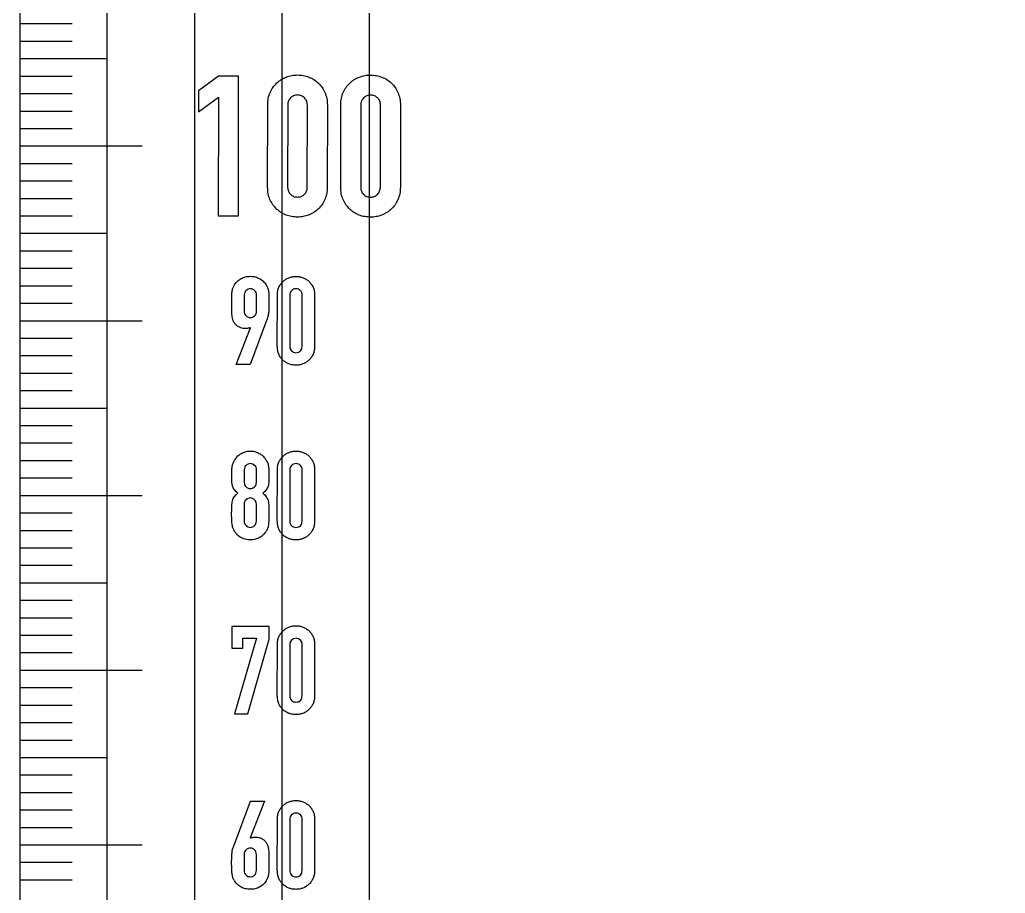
# Model space of a CAD drawing. Header units: millimetres. Extents: x 0 to 736, y 0 to 580.
# Drawn here: x 0 to 56.4, y 57.2 to 107.2 of the extents above; entities that cross this region are included whole.
import ezdxf

# ---------------------------------------------------------------- set-up
doc = ezdxf.new("R2010")
doc.units = ezdxf.units.MM
doc.layers.get('0').update_dxf_attribs({"linetype": 'CONTINUOUS'})

msp = doc.modelspace()

# ---------------------------------------------------------------- linework, layer by layer
for p, q in [((0, 107), (3, 107)), ((0, 106), (3, 106)), ((0, 105), (5, 105)), ((0, 104), (3, 104)), ((0, 103), (3, 103)), ((14.184, 97.649), (14.187, 102.346)), ((15.333, 102.345), (15.33, 97.648)), ((16.453, 97.647), (16.457, 102.344)), ((17.603, 102.343), (17.599, 97.646)), ((18.363, 97.646), (18.367, 102.342)), ((19.513, 102.342), (19.509, 97.645)), ((20.633, 97.644), (20.637, 102.341)), ((21.783, 102.34), (21.779, 97.643)), ((0, 102), (3, 102)), ((0, 101), (3, 101)), ((0, 100), (7, 100)), ((0, 99), (3, 99)), ((0, 98), (3, 98)), ((0, 97), (3, 97)), ((0, 96), (3, 96)), ((0, 95), (5, 95)), ((0, 94), (3, 94)), ((0, 93), (3, 93)), ((0, 92), (3, 92)), ((12.844, 91.465), (12.843, 90.538)), ((13.545, 90.538), (13.546, 91.464)), ((14.738, 88.528), (14.74, 91.464)), ((15.456, 91.463), (15.454, 88.528)), ((16.156, 88.527), (16.158, 91.462)), ((16.875, 91.462), (16.872, 88.526)), ((0, 91), (3, 91)), ((0, 90), (7, 90)), ((14.128, 90.01), (13.185, 87.497)), ((12.384, 87.498), (13.201, 89.597)), ((13.201, 89.597), (13.186, 89.611)), ((0, 89), (3, 89)), ((0, 88), (3, 88)), ((13.185, 87.497), (12.384, 87.498)), ((0, 87), (3, 87)), ((0, 86), (3, 86)), ((0, 85), (5, 85)), ((0, 84), (3, 84)), ((0, 83), (3, 83)), ((0, 82), (3, 82)), ((12.844, 81.472), (12.843, 80.742)), ((13.546, 80.741), (13.546, 81.471)), ((14.738, 78.528), (14.74, 81.464)), ((15.456, 81.463), (15.454, 78.528)), ((16.156, 78.527), (16.158, 81.462)), ((16.875, 81.462), (16.872, 78.526)), ((0, 81), (3, 81)), ((0, 80), (7, 80)), ((12.842, 79.506), (12.842, 78.523)), ((0, 79), (3, 79)), ((13.544, 78.522), (13.545, 79.505)), ((0, 78), (3, 78)), ((0, 77), (3, 77)), ((0, 76), (3, 76)), ((0, 75), (5, 75)), ((0, 74), (3, 74)), ((0, 73), (3, 73)), ((0, 72), (3, 72)), ((14.738, 68.528), (14.74, 71.464)), ((15.456, 71.463), (15.454, 68.528)), ((16.156, 68.527), (16.158, 71.462)), ((16.875, 71.462), (16.872, 68.526)), ((0, 71), (3, 71)), ((0, 70), (7, 70)), ((0, 69), (3, 69)), ((0, 68), (3, 68)), ((0, 67), (3, 67)), ((0, 66), (3, 66)), ((0, 65), (5, 65)), ((0, 64), (3, 64)), ((0, 63), (3, 63)), ((12.26, 59.984), (13.203, 62.497)), ((14.003, 62.496), (13.187, 60.397)), ((13.203, 62.497), (14.003, 62.496)), ((0, 62), (3, 62)), ((14.738, 58.528), (14.74, 61.464)), ((15.456, 61.463), (15.454, 58.528)), ((16.156, 58.527), (16.158, 61.462)), ((0, 61), (3, 61)), ((16.875, 61.462), (16.872, 58.526)), ((13.187, 60.397), (13.201, 60.383)), ((0, 60), (7, 60)), ((12.842, 59.457), (12.842, 58.53)), ((13.544, 58.529), (13.545, 59.456)), ((0, 59), (3, 59)), ((0, 58), (3, 58))]:
    msp.add_line(p, q)
for points in [[(334.863, 0), (0, 580), (0, 0)], [(326.203, 5), (5, 5), (5, 561.34)], [(317.543, 10), (10, 542.679), (10, 10)], [(308.882, 15), (15, 524.019), (15, 15)], [(300.222, 20), (20, 505.359), (20, 20)], [(11.367, 102.786), (11.362, 96), (12.508, 95.999), (12.514, 103.999), (11.368, 104), (10.222, 103.158), (10.221, 101.944)], [(13.546, 71.823), (12.286, 67.498), (13.044, 67.497), (14.263, 71.78), (14.263, 72.496), (12.128, 72.498), (12.127, 71.248), (12.759, 71.247), (12.76, 71.823)]]:
    msp.add_lwpolyline(points, close=True)
for points, knots in [([(14.705, 103.604), (14.787, 103.674), (14.949, 103.814), (15.146, 103.898), (15.245, 103.94)], [0, 0, 0, 0, 0.03202745, 0.06393636, 0.06393636, 0.06393636, 0.06393636]), ([(15.245, 103.94), (15.351, 103.976), (15.562, 104.048), (15.785, 104.058), (15.896, 104.064)], [0, 0, 0, 0, 0.0333372, 0.06662693, 0.06662693, 0.06662693, 0.06662693]), ([(15.896, 104.064), (16.007, 104.058), (16.227, 104.048), (16.434, 103.976), (16.537, 103.939)], [0, 0, 0, 0, 0.0330101, 0.06553862, 0.06553862, 0.06553862, 0.06553862]), ([(16.537, 103.939), (16.638, 103.897), (16.839, 103.814), (17.005, 103.672), (17.087, 103.602)], [0, 0, 0, 0, 0.03266774, 0.06491735, 0.06491735, 0.06491735, 0.06491735]), ([(18.885, 103.6), (18.966, 103.671), (19.129, 103.811), (19.326, 103.895), (19.424, 103.937)], [0, 0, 0, 0, 0.0320274, 0.06393637, 0.06393637, 0.06393637, 0.06393637]), ([(19.424, 103.937), (19.53, 103.973), (19.742, 104.045), (19.965, 104.055), (20.076, 104.06)], [0, 0, 0, 0, 0.0333372, 0.06662693, 0.06662693, 0.06662693, 0.06662693]), ([(20.076, 104.06), (20.187, 104.055), (20.406, 104.045), (20.614, 103.972), (20.717, 103.936)], [0, 0, 0, 0, 0.0330101, 0.06553862, 0.06553862, 0.06553862, 0.06553862]), ([(20.717, 103.936), (20.818, 103.894), (21.019, 103.811), (21.185, 103.669), (21.267, 103.599)], [0, 0, 0, 0, 0.03266774, 0.06491735, 0.06491735, 0.06491735, 0.06491735]), ([(14.323, 103.065), (14.375, 103.165), (14.477, 103.363), (14.63, 103.524), (14.705, 103.604)], [0, 0, 0, 0, 0.03372656, 0.06638821, 0.06638821, 0.06638821, 0.06638821]), ([(17.087, 103.602), (17.162, 103.523), (17.313, 103.362), (17.409, 103.163), (17.457, 103.062)], [0, 0, 0, 0, 0.03247873, 0.06579218, 0.06579218, 0.06579218, 0.06579218]), ([(18.502, 103.061), (18.554, 103.162), (18.656, 103.36), (18.81, 103.521), (18.885, 103.6)], [0, 0, 0, 0, 0.03372656, 0.06638821, 0.06638821, 0.06638821, 0.06638821]), ([(21.267, 103.599), (21.342, 103.519), (21.493, 103.358), (21.589, 103.16), (21.637, 103.059)], [0, 0, 0, 0, 0.03247873, 0.06579218, 0.06579218, 0.06579218, 0.06579218]), ([(14.187, 102.346), (14.192, 102.474), (14.201, 102.721), (14.283, 102.954), (14.323, 103.065)], [0, 0, 0, 0, 0.03835068, 0.07354274, 0.07354274, 0.07354274, 0.07354274]), ([(15.491, 102.749), (15.445, 102.692), (15.35, 102.574), (15.339, 102.423), (15.333, 102.345)], [0, 0, 0, 0, 0.02150298, 0.04431641, 0.04431641, 0.04431641, 0.04431641]), ([(15.896, 102.917), (15.817, 102.911), (15.664, 102.899), (15.548, 102.798), (15.491, 102.749)], [0, 0, 0, 0, 0.02286351, 0.04484015, 0.04484015, 0.04484015, 0.04484015]), ([(16.3, 102.749), (16.243, 102.798), (16.127, 102.898), (15.974, 102.911), (15.896, 102.917)], [0, 0, 0, 0, 0.02197664, 0.04484015, 0.04484015, 0.04484015, 0.04484015]), ([(16.457, 102.344), (16.451, 102.422), (16.44, 102.573), (16.346, 102.691), (16.3, 102.749)], [0, 0, 0, 0, 0.02281343, 0.04431639, 0.04431639, 0.04431639, 0.04431639]), ([(17.457, 103.062), (17.5, 102.951), (17.589, 102.72), (17.598, 102.472), (17.603, 102.343)], [0, 0, 0, 0, 0.0354434, 0.07381979, 0.07381979, 0.07381979, 0.07381979]), ([(18.367, 102.342), (18.372, 102.471), (18.381, 102.718), (18.463, 102.95), (18.502, 103.061)], [0, 0, 0, 0, 0.03835068, 0.07354275, 0.07354275, 0.07354275, 0.07354275]), ([(19.671, 102.746), (19.625, 102.689), (19.53, 102.571), (19.519, 102.419), (19.513, 102.342)], [0, 0, 0, 0, 0.021503, 0.04431642, 0.04431642, 0.04431642, 0.04431642]), ([(20.075, 102.914), (19.997, 102.908), (19.844, 102.895), (19.728, 102.795), (19.671, 102.746)], [0, 0, 0, 0, 0.02286351, 0.04484019, 0.04484019, 0.04484019, 0.04484019]), ([(20.48, 102.745), (20.423, 102.794), (20.307, 102.895), (20.153, 102.908), (20.075, 102.914)], [0, 0, 0, 0, 0.02197659, 0.0448401, 0.0448401, 0.0448401, 0.0448401]), ([(20.637, 102.341), (20.631, 102.418), (20.62, 102.57), (20.526, 102.688), (20.48, 102.745)], [0, 0, 0, 0, 0.02281343, 0.04431643, 0.04431643, 0.04431643, 0.04431643]), ([(21.637, 103.059), (21.68, 102.948), (21.768, 102.716), (21.778, 102.469), (21.783, 102.34)], [0, 0, 0, 0, 0.03544342, 0.0738198, 0.0738198, 0.0738198, 0.0738198]), ([(14.318, 96.93), (14.279, 97.041), (14.197, 97.274), (14.188, 97.521), (14.184, 97.649)], [0, 0, 0, 0, 0.03519209, 0.07354268, 0.07354268, 0.07354268, 0.07354268]), ([(15.33, 97.648), (15.336, 97.57), (15.347, 97.416), (15.441, 97.293), (15.487, 97.232)], [0, 0, 0, 0, 0.02309012, 0.04530244, 0.04530244, 0.04530244, 0.04530244]), ([(16.296, 97.232), (16.341, 97.292), (16.435, 97.415), (16.447, 97.569), (16.453, 97.647)], [0, 0, 0, 0, 0.02221232, 0.04530244, 0.04530244, 0.04530244, 0.04530244]), ([(17.599, 97.646), (17.594, 97.518), (17.584, 97.27), (17.495, 97.039), (17.453, 96.927)], [0, 0, 0, 0, 0.03837636, 0.07381973, 0.07381973, 0.07381973, 0.07381973]), ([(18.498, 96.927), (18.458, 97.038), (18.376, 97.271), (18.368, 97.517), (18.363, 97.646)], [0, 0, 0, 0, 0.03519209, 0.07354268, 0.07354268, 0.07354268, 0.07354268]), ([(19.509, 97.645), (19.515, 97.566), (19.527, 97.412), (19.621, 97.289), (19.666, 97.229)], [0, 0, 0, 0, 0.02309012, 0.04530244, 0.04530244, 0.04530244, 0.04530244]), ([(20.475, 97.228), (20.521, 97.289), (20.615, 97.411), (20.627, 97.565), (20.633, 97.644)], [0, 0, 0, 0, 0.02221235, 0.04530247, 0.04530247, 0.04530247, 0.04530247]), ([(21.779, 97.643), (21.774, 97.514), (21.764, 97.267), (21.675, 97.035), (21.632, 96.924)], [0, 0, 0, 0, 0.03837635, 0.07381974, 0.07381974, 0.07381974, 0.07381974]), ([(15.487, 97.232), (15.544, 97.186), (15.662, 97.092), (15.813, 97.081), (15.891, 97.075)], [0, 0, 0, 0, 0.02150298, 0.04431639, 0.04431639, 0.04431639, 0.04431639]), ([(15.891, 97.075), (15.969, 97.08), (16.12, 97.091), (16.238, 97.186), (16.296, 97.232)], [0, 0, 0, 0, 0.02281341, 0.04431639, 0.04431639, 0.04431639, 0.04431639]), ([(19.666, 97.229), (19.724, 97.183), (19.842, 97.089), (19.993, 97.077), (20.071, 97.071)], [0, 0, 0, 0, 0.02150303, 0.04431644, 0.04431644, 0.04431644, 0.04431644]), ([(20.071, 97.071), (20.149, 97.077), (20.3, 97.088), (20.418, 97.183), (20.475, 97.228)], [0, 0, 0, 0, 0.02281341, 0.04431634, 0.04431634, 0.04431634, 0.04431634]), ([(14.699, 96.39), (14.624, 96.47), (14.471, 96.631), (14.369, 96.829), (14.318, 96.93)], [0, 0, 0, 0, 0.03266167, 0.06638826, 0.06638826, 0.06638826, 0.06638826]), ([(17.453, 96.927), (17.404, 96.827), (17.308, 96.628), (17.156, 96.468), (17.081, 96.388)], [0, 0, 0, 0, 0.03331348, 0.06579223, 0.06579223, 0.06579223, 0.06579223]), ([(18.879, 96.387), (18.804, 96.467), (18.651, 96.628), (18.549, 96.826), (18.498, 96.927)], [0, 0, 0, 0, 0.03266167, 0.06638826, 0.06638826, 0.06638826, 0.06638826]), ([(21.632, 96.924), (21.584, 96.824), (21.487, 96.625), (21.336, 96.464), (21.261, 96.385)], [0, 0, 0, 0, 0.03331348, 0.06579223, 0.06579223, 0.06579223, 0.06579223]), ([(15.238, 96.042), (15.14, 96.087), (14.944, 96.178), (14.781, 96.32), (14.699, 96.39)], [0, 0, 0, 0, 0.03228868, 0.06448935, 0.06448935, 0.06448935, 0.06448935]), ([(15.89, 95.929), (15.779, 95.933), (15.557, 95.943), (15.344, 96.009), (15.238, 96.042)], [0, 0, 0, 0, 0.0332649, 0.06637762, 0.06637762, 0.06637762, 0.06637762]), ([(16.531, 96.041), (16.427, 96.008), (16.219, 95.942), (16, 95.933), (15.89, 95.929)], [0, 0, 0, 0, 0.03229849, 0.06528349, 0.06528349, 0.06528349, 0.06528349]), ([(17.081, 96.388), (16.999, 96.318), (16.832, 96.175), (16.632, 96.086), (16.531, 96.041)], [0, 0, 0, 0, 0.03242164, 0.06546043, 0.06546043, 0.06546043, 0.06546043]), ([(19.418, 96.038), (19.32, 96.084), (19.124, 96.174), (18.961, 96.316), (18.879, 96.387)], [0, 0, 0, 0, 0.03228873, 0.06448935, 0.06448935, 0.06448935, 0.06448935]), ([(20.07, 95.925), (19.958, 95.93), (19.736, 95.94), (19.524, 96.005), (19.418, 96.038)], [0, 0, 0, 0, 0.0332649, 0.06637762, 0.06637762, 0.06637762, 0.06637762]), ([(20.71, 96.037), (20.607, 96.005), (20.399, 95.938), (20.18, 95.93), (20.07, 95.925)], [0, 0, 0, 0, 0.03229849, 0.06528349, 0.06528349, 0.06528349, 0.06528349]), ([(21.261, 96.385), (21.179, 96.314), (21.012, 96.171), (20.812, 96.082), (20.71, 96.037)], [0, 0, 0, 0, 0.03242164, 0.06546043, 0.06546043, 0.06546043, 0.06546043]), ([(12.662, 92.413), (12.745, 92.45), (12.915, 92.525), (13.101, 92.535), (13.196, 92.539)], [0, 0, 0, 0, 0.02700001, 0.05526708, 0.05526708, 0.05526708, 0.05526708]), ([(13.196, 92.539), (13.29, 92.534), (13.475, 92.524), (13.641, 92.444), (13.722, 92.405)], [0, 0, 0, 0, 0.02811291, 0.05481332, 0.05481332, 0.05481332, 0.05481332]), ([(15.401, 92.46), (15.467, 92.483), (15.599, 92.528), (15.739, 92.534), (15.808, 92.537)], [0, 0, 0, 0, 0.02083571, 0.04164184, 0.04164184, 0.04164184, 0.04164184]), ([(15.808, 92.537), (15.877, 92.534), (16.015, 92.528), (16.144, 92.482), (16.208, 92.46)], [0, 0, 0, 0, 0.0206313, 0.04096164, 0.04096164, 0.04096164, 0.04096164]), ([(12.205, 91.894), (12.218, 91.92), (12.244, 91.975), (12.274, 92.028), (12.29, 92.055)], [0, 0, 0, 0, 0.00879387, 0.01822369, 0.01822369, 0.01822369, 0.01822369]), ([(12.29, 92.055), (12.34, 92.128), (12.44, 92.272), (12.588, 92.366), (12.662, 92.413)], [0, 0, 0, 0, 0.02623929, 0.05211902, 0.05211902, 0.05211902, 0.05211902]), ([(13.722, 92.405), (13.796, 92.359), (13.943, 92.266), (14.044, 92.125), (14.094, 92.054)], [0, 0, 0, 0, 0.0257765, 0.05160556, 0.05160556, 0.05160556, 0.05160556]), ([(14.094, 92.054), (14.11, 92.027), (14.14, 91.974), (14.166, 91.919), (14.178, 91.892)], [0, 0, 0, 0, 0.00942984, 0.01822371, 0.01822371, 0.01822371, 0.01822371]), ([(14.74, 91.464), (14.743, 91.544), (14.748, 91.698), (14.8, 91.843), (14.825, 91.913)], [0, 0, 0, 0, 0.02396916, 0.04596417, 0.04596417, 0.04596417, 0.04596417]), ([(14.825, 91.913), (14.857, 91.976), (14.921, 92.099), (15.017, 92.2), (15.064, 92.25)], [0, 0, 0, 0, 0.02107914, 0.04149268, 0.04149268, 0.04149268, 0.04149268]), ([(15.064, 92.25), (15.114, 92.294), (15.216, 92.381), (15.339, 92.434), (15.401, 92.46)], [0, 0, 0, 0, 0.02001715, 0.03996019, 0.03996019, 0.03996019, 0.03996019]), ([(16.208, 92.46), (16.272, 92.433), (16.398, 92.381), (16.501, 92.293), (16.552, 92.249)], [0, 0, 0, 0, 0.02041731, 0.04057331, 0.04057331, 0.04057331, 0.04057331]), ([(16.552, 92.249), (16.599, 92.199), (16.694, 92.099), (16.753, 91.974), (16.784, 91.911)], [0, 0, 0, 0, 0.02029925, 0.04112017, 0.04112017, 0.04112017, 0.04112017]), ([(16.784, 91.911), (16.81, 91.842), (16.866, 91.697), (16.872, 91.542), (16.875, 91.462)], [0, 0, 0, 0, 0.02215209, 0.04613732, 0.04613732, 0.04613732, 0.04613732]), ([(12.127, 91.037), (12.127, 91.112), (12.128, 91.245), (12.132, 91.378), (12.135, 91.438)], [0, 0, 0, 0, 0.02229705, 0.04003661, 0.04003661, 0.04003661, 0.04003661]), ([(12.135, 91.438), (12.137, 91.487), (12.142, 91.579), (12.156, 91.67), (12.163, 91.711)], [0, 0, 0, 0, 0.01495989, 0.02754781, 0.02754781, 0.02754781, 0.02754781]), ([(12.163, 91.711), (12.168, 91.744), (12.177, 91.806), (12.196, 91.866), (12.205, 91.894)], [0, 0, 0, 0, 0.00998697, 0.01876507, 0.01876507, 0.01876507, 0.01876507]), ([(12.949, 91.725), (12.919, 91.689), (12.855, 91.614), (12.848, 91.516), (12.844, 91.465)], [0, 0, 0, 0, 0.01387937, 0.02868706, 0.02868706, 0.02868706, 0.02868706]), ([(13.195, 91.823), (13.15, 91.819), (13.058, 91.81), (12.986, 91.753), (12.949, 91.725)], [0, 0, 0, 0, 0.01339458, 0.02698107, 0.02698107, 0.02698107, 0.02698107]), ([(13.441, 91.724), (13.405, 91.753), (13.332, 91.81), (13.241, 91.819), (13.195, 91.823)], [0, 0, 0, 0, 0.01358649, 0.02698104, 0.02698104, 0.02698104, 0.02698104]), ([(13.546, 91.464), (13.542, 91.515), (13.535, 91.613), (13.472, 91.688), (13.441, 91.724)], [0, 0, 0, 0, 0.01480769, 0.02868708, 0.02868708, 0.02868708, 0.02868708]), ([(14.178, 91.892), (14.19, 91.864), (14.214, 91.805), (14.227, 91.743), (14.235, 91.71)], [0, 0, 0, 0, 0.00900001, 0.01913404, 0.01913404, 0.01913404, 0.01913404]), ([(14.235, 91.71), (14.239, 91.668), (14.249, 91.577), (14.253, 91.486), (14.255, 91.436)], [0, 0, 0, 0, 0.01252533, 0.02747388, 0.02747388, 0.02747388, 0.02747388]), ([(14.255, 91.436), (14.257, 91.377), (14.262, 91.243), (14.262, 91.11), (14.262, 91.036)], [0, 0, 0, 0, 0.01773956, 0.04003661, 0.04003661, 0.04003661, 0.04003661]), ([(15.555, 91.716), (15.526, 91.68), (15.467, 91.606), (15.46, 91.512), (15.456, 91.463)], [0, 0, 0, 0, 0.01343938, 0.02769777, 0.02769777, 0.02769777, 0.02769777]), ([(15.808, 91.821), (15.759, 91.817), (15.663, 91.809), (15.59, 91.746), (15.555, 91.716)], [0, 0, 0, 0, 0.01428969, 0.02802509, 0.02802509, 0.02802509, 0.02802509]), ([(16.06, 91.715), (16.025, 91.746), (15.952, 91.809), (15.856, 91.817), (15.808, 91.821)], [0, 0, 0, 0, 0.01373545, 0.02802508, 0.02802508, 0.02802508, 0.02802508]), ([(16.158, 91.462), (16.155, 91.511), (16.148, 91.606), (16.089, 91.679), (16.06, 91.715)], [0, 0, 0, 0, 0.01425838, 0.02769777, 0.02769777, 0.02769777, 0.02769777]), ([(12.134, 90.546), (12.132, 90.619), (12.127, 90.783), (12.127, 90.947), (12.127, 91.037)], [0, 0, 0, 0, 0.02212707, 0.04916416, 0.04916416, 0.04916416, 0.04916416]), ([(14.262, 91.036), (14.262, 90.965), (14.261, 90.836), (14.257, 90.707), (14.255, 90.649)], [0, 0, 0, 0, 0.0212437, 0.0386323, 0.0386323, 0.0386323, 0.0386323]), ([(12.162, 90.23), (12.155, 90.277), (12.141, 90.382), (12.136, 90.488), (12.134, 90.546)], [0, 0, 0, 0, 0.01432845, 0.03174095, 0.03174095, 0.03174095, 0.03174095]), ([(12.204, 90.019), (12.195, 90.05), (12.175, 90.119), (12.166, 90.191), (12.162, 90.23)], [0, 0, 0, 0, 0.00979376, 0.02151312, 0.02151312, 0.02151312, 0.02151312]), ([(12.843, 90.538), (12.847, 90.487), (12.854, 90.389), (12.918, 90.314), (12.948, 90.278)], [0, 0, 0, 0, 0.01480768, 0.02868706, 0.02868706, 0.02868706, 0.02868706]), ([(12.948, 90.278), (12.985, 90.249), (13.057, 90.192), (13.148, 90.184), (13.194, 90.18)], [0, 0, 0, 0, 0.01358649, 0.02698107, 0.02698107, 0.02698107, 0.02698107]), ([(13.194, 90.18), (13.239, 90.184), (13.331, 90.192), (13.403, 90.249), (13.44, 90.278)], [0, 0, 0, 0, 0.01339458, 0.02698104, 0.02698104, 0.02698104, 0.02698104]), ([(13.44, 90.278), (13.471, 90.314), (13.534, 90.389), (13.542, 90.487), (13.545, 90.538)], [0, 0, 0, 0, 0.01387941, 0.02868709, 0.02868709, 0.02868709, 0.02868709]), ([(14.233, 90.397), (14.226, 90.361), (14.213, 90.292), (14.193, 90.225), (14.184, 90.193)], [0, 0, 0, 0, 0.01094975, 0.02095834, 0.02095834, 0.02095834, 0.02095834]), ([(14.255, 90.649), (14.252, 90.604), (14.248, 90.519), (14.238, 90.435), (14.233, 90.397)], [0, 0, 0, 0, 0.01372195, 0.02537399, 0.02537399, 0.02537399, 0.02537399]), ([(12.281, 89.871), (12.265, 89.895), (12.235, 89.942), (12.214, 89.993), (12.204, 90.019)], [0, 0, 0, 0, 0.0084306, 0.01668387, 0.01668387, 0.01668387, 0.01668387]), ([(12.533, 89.639), (12.483, 89.671), (12.385, 89.733), (12.315, 89.826), (12.281, 89.871)], [0, 0, 0, 0, 0.01773523, 0.03454979, 0.03454979, 0.03454979, 0.03454979]), ([(14.184, 90.193), (14.176, 90.164), (14.16, 90.102), (14.139, 90.042), (14.128, 90.01)], [0, 0, 0, 0, 0.0091157, 0.01910885, 0.01910885, 0.01910885, 0.01910885]), ([(12.884, 89.548), (12.823, 89.552), (12.7, 89.559), (12.589, 89.613), (12.533, 89.639)], [0, 0, 0, 0, 0.01840055, 0.03659216, 0.03659216, 0.03659216, 0.03659216]), ([(13.074, 89.562), (13.047, 89.558), (12.984, 89.548), (12.92, 89.548), (12.884, 89.548)], [0, 0, 0, 0, 0.0083184, 0.01903338, 0.01903338, 0.01903338, 0.01903338]), ([(13.186, 89.611), (13.172, 89.601), (13.137, 89.579), (13.097, 89.568), (13.074, 89.562)], [0, 0, 0, 0, 0.00526976, 0.01232072, 0.01232072, 0.01232072, 0.01232072]), ([(14.822, 88.079), (14.797, 88.148), (14.746, 88.294), (14.74, 88.448), (14.738, 88.528)], [0, 0, 0, 0, 0.02199501, 0.0459642, 0.0459642, 0.0459642, 0.0459642]), ([(15.06, 87.741), (15.013, 87.791), (14.917, 87.892), (14.854, 88.016), (14.822, 88.079)], [0, 0, 0, 0, 0.02041353, 0.04149266, 0.04149266, 0.04149266, 0.04149266]), ([(15.454, 88.528), (15.458, 88.478), (15.465, 88.382), (15.523, 88.305), (15.552, 88.268)], [0, 0, 0, 0, 0.01443138, 0.02831409, 0.02831409, 0.02831409, 0.02831409]), ([(15.552, 88.268), (15.588, 88.239), (15.662, 88.18), (15.756, 88.173), (15.805, 88.169)], [0, 0, 0, 0, 0.01343942, 0.02769774, 0.02769774, 0.02769774, 0.02769774]), ([(15.805, 88.169), (15.853, 88.173), (15.948, 88.18), (16.022, 88.239), (16.058, 88.267)], [0, 0, 0, 0, 0.01425839, 0.02769774, 0.02769774, 0.02769774, 0.02769774]), ([(16.058, 88.267), (16.086, 88.305), (16.145, 88.382), (16.152, 88.478), (16.156, 88.527)], [0, 0, 0, 0, 0.01388274, 0.02831408, 0.02831408, 0.02831408, 0.02831408]), ([(16.781, 88.077), (16.75, 88.014), (16.69, 87.89), (16.596, 87.79), (16.549, 87.74)], [0, 0, 0, 0, 0.02082094, 0.04112013, 0.04112013, 0.04112013, 0.04112013]), ([(16.872, 88.526), (16.869, 88.446), (16.863, 88.291), (16.807, 88.146), (16.781, 88.077)], [0, 0, 0, 0, 0.02398523, 0.04613736, 0.04613736, 0.04613736, 0.04613736]), ([(15.397, 87.523), (15.336, 87.552), (15.213, 87.609), (15.111, 87.697), (15.06, 87.741)], [0, 0, 0, 0, 0.02018042, 0.04030582, 0.04030582, 0.04030582, 0.04030582]), ([(15.804, 87.453), (15.735, 87.456), (15.596, 87.462), (15.463, 87.503), (15.397, 87.523)], [0, 0, 0, 0, 0.02079057, 0.04148602, 0.04148602, 0.04148602, 0.04148602]), ([(16.204, 87.523), (16.14, 87.502), (16.01, 87.461), (15.873, 87.456), (15.804, 87.453)], [0, 0, 0, 0, 0.02018659, 0.04080219, 0.04080219, 0.04080219, 0.04080219]), ([(16.549, 87.74), (16.497, 87.696), (16.393, 87.607), (16.268, 87.551), (16.204, 87.523)], [0, 0, 0, 0, 0.02026358, 0.04091275, 0.04091275, 0.04091275, 0.04091275]), ([(12.388, 82.154), (12.438, 82.211), (12.538, 82.326), (12.672, 82.398), (12.739, 82.434)], [0, 0, 0, 0, 0.02259503, 0.0452989, 0.0452989, 0.0452989, 0.0452989]), ([(12.739, 82.434), (12.811, 82.465), (12.957, 82.527), (13.116, 82.535), (13.196, 82.539)], [0, 0, 0, 0, 0.02332394, 0.04717065, 0.04717065, 0.04717065, 0.04717065]), ([(13.196, 82.539), (13.276, 82.535), (13.434, 82.527), (13.58, 82.464), (13.652, 82.433)], [0, 0, 0, 0, 0.02384668, 0.04717065, 0.04717065, 0.04717065, 0.04717065]), ([(13.652, 82.433), (13.719, 82.397), (13.854, 82.325), (13.953, 82.21), (14.003, 82.152)], [0, 0, 0, 0, 0.02270387, 0.0452989, 0.0452989, 0.0452989, 0.0452989]), ([(15.064, 82.25), (15.114, 82.294), (15.216, 82.381), (15.339, 82.434), (15.401, 82.46)], [0, 0, 0, 0, 0.02001715, 0.03996019, 0.03996019, 0.03996019, 0.03996019]), ([(15.401, 82.46), (15.467, 82.483), (15.599, 82.528), (15.739, 82.534), (15.808, 82.537)], [0, 0, 0, 0, 0.02083571, 0.04164184, 0.04164184, 0.04164184, 0.04164184]), ([(15.808, 82.537), (15.877, 82.534), (16.015, 82.528), (16.144, 82.482), (16.208, 82.46)], [0, 0, 0, 0, 0.0206313, 0.04096164, 0.04096164, 0.04096164, 0.04096164]), ([(16.208, 82.46), (16.272, 82.433), (16.398, 82.381), (16.501, 82.293), (16.552, 82.249)], [0, 0, 0, 0, 0.02041731, 0.04057331, 0.04057331, 0.04057331, 0.04057331]), ([(12.142, 81.536), (12.147, 81.582), (12.156, 81.667), (12.18, 81.75), (12.191, 81.789)], [0, 0, 0, 0, 0.01382933, 0.0257946, 0.0257946, 0.0257946, 0.0257946]), ([(12.191, 81.789), (12.203, 81.822), (12.225, 81.887), (12.254, 81.949), (12.268, 81.978)], [0, 0, 0, 0, 0.01066457, 0.02048662, 0.02048662, 0.02048662, 0.02048662]), ([(12.268, 81.978), (12.286, 82.007), (12.323, 82.067), (12.366, 82.124), (12.388, 82.154)], [0, 0, 0, 0, 0.01017955, 0.02124134, 0.02124134, 0.02124134, 0.02124134]), ([(13.195, 81.823), (13.15, 81.818), (13.057, 81.809), (12.986, 81.748), (12.949, 81.718)], [0, 0, 0, 0, 0.0134279, 0.02730729, 0.02730729, 0.02730729, 0.02730729]), ([(13.441, 81.717), (13.405, 81.748), (13.334, 81.809), (13.241, 81.818), (13.195, 81.823)], [0, 0, 0, 0, 0.01387938, 0.02730726, 0.02730726, 0.02730726, 0.02730726]), ([(14.003, 82.152), (14.025, 82.123), (14.068, 82.066), (14.105, 82.006), (14.122, 81.977)], [0, 0, 0, 0, 0.01106179, 0.02124134, 0.02124134, 0.02124134, 0.02124134]), ([(14.122, 81.977), (14.138, 81.947), (14.171, 81.886), (14.195, 81.821), (14.206, 81.787)], [0, 0, 0, 0, 0.01005005, 0.02077658, 0.02077658, 0.02077658, 0.02077658]), ([(14.206, 81.787), (14.217, 81.749), (14.24, 81.666), (14.245, 81.58), (14.248, 81.534)], [0, 0, 0, 0, 0.01192268, 0.02568835, 0.02568835, 0.02568835, 0.02568835]), ([(14.74, 81.464), (14.743, 81.544), (14.748, 81.698), (14.8, 81.843), (14.825, 81.913)], [0, 0, 0, 0, 0.02396916, 0.04596417, 0.04596417, 0.04596417, 0.04596417]), ([(14.825, 81.913), (14.857, 81.976), (14.921, 82.099), (15.017, 82.2), (15.064, 82.25)], [0, 0, 0, 0, 0.02107914, 0.04149268, 0.04149268, 0.04149268, 0.04149268]), ([(15.808, 81.821), (15.759, 81.817), (15.663, 81.809), (15.59, 81.746), (15.555, 81.716)], [0, 0, 0, 0, 0.01428969, 0.02802509, 0.02802509, 0.02802509, 0.02802509]), ([(16.06, 81.715), (16.025, 81.746), (15.952, 81.809), (15.856, 81.817), (15.808, 81.821)], [0, 0, 0, 0, 0.01373545, 0.02802508, 0.02802508, 0.02802508, 0.02802508]), ([(16.552, 82.249), (16.599, 82.199), (16.694, 82.099), (16.753, 81.974), (16.784, 81.911)], [0, 0, 0, 0, 0.02029925, 0.04112017, 0.04112017, 0.04112017, 0.04112017]), ([(16.784, 81.911), (16.81, 81.842), (16.866, 81.697), (16.872, 81.542), (16.875, 81.462)], [0, 0, 0, 0, 0.02215209, 0.04613732, 0.04613732, 0.04613732, 0.04613732]), ([(12.127, 81.192), (12.128, 81.254), (12.128, 81.369), (12.138, 81.484), (12.142, 81.536)], [0, 0, 0, 0, 0.0187884, 0.03444887, 0.03444887, 0.03444887, 0.03444887]), ([(12.949, 81.718), (12.919, 81.683), (12.857, 81.612), (12.848, 81.519), (12.844, 81.472)], [0, 0, 0, 0, 0.01359215, 0.02736453, 0.02736453, 0.02736453, 0.02736453]), ([(13.546, 81.471), (13.542, 81.519), (13.533, 81.612), (13.472, 81.682), (13.441, 81.717)], [0, 0, 0, 0, 0.01377239, 0.02736455, 0.02736455, 0.02736455, 0.02736455]), ([(14.248, 81.534), (14.252, 81.482), (14.261, 81.368), (14.262, 81.253), (14.262, 81.19)], [0, 0, 0, 0, 0.01566046, 0.03444886, 0.03444886, 0.03444886, 0.03444886]), ([(15.555, 81.716), (15.526, 81.68), (15.467, 81.606), (15.46, 81.512), (15.456, 81.463)], [0, 0, 0, 0, 0.01343938, 0.02769777, 0.02769777, 0.02769777, 0.02769777]), ([(16.158, 81.462), (16.155, 81.511), (16.148, 81.606), (16.089, 81.679), (16.06, 81.715)], [0, 0, 0, 0, 0.01425838, 0.02769777, 0.02769777, 0.02769777, 0.02769777]), ([(12.134, 80.813), (12.132, 80.87), (12.128, 80.996), (12.127, 81.123), (12.127, 81.192)], [0, 0, 0, 0, 0.01721312, 0.03793014, 0.03793014, 0.03793014, 0.03793014]), ([(12.176, 80.539), (12.165, 80.581), (12.143, 80.671), (12.137, 80.764), (12.134, 80.813)], [0, 0, 0, 0, 0.01312024, 0.0277594, 0.0277594, 0.0277594, 0.0277594]), ([(12.843, 80.742), (12.848, 80.694), (12.857, 80.599), (12.918, 80.526), (12.948, 80.489)], [0, 0, 0, 0, 0.01394474, 0.0279688, 0.0279688, 0.0279688, 0.0279688]), ([(13.44, 80.488), (13.471, 80.525), (13.532, 80.599), (13.541, 80.694), (13.546, 80.741)], [0, 0, 0, 0, 0.0140241, 0.02796884, 0.02796884, 0.02796884, 0.02796884]), ([(14.255, 80.811), (14.252, 80.762), (14.246, 80.669), (14.223, 80.579), (14.213, 80.537)], [0, 0, 0, 0, 0.01463915, 0.0277594, 0.0277594, 0.0277594, 0.0277594]), ([(14.262, 81.19), (14.262, 81.121), (14.262, 80.995), (14.257, 80.868), (14.255, 80.811)], [0, 0, 0, 0, 0.02071702, 0.03793014, 0.03793014, 0.03793014, 0.03793014]), ([(12.281, 80.321), (12.259, 80.355), (12.215, 80.423), (12.189, 80.5), (12.176, 80.539)], [0, 0, 0, 0, 0.0120436, 0.02427005, 0.02427005, 0.02427005, 0.02427005]), ([(12.485, 80.124), (12.446, 80.157), (12.374, 80.219), (12.31, 80.289), (12.281, 80.321)], [0, 0, 0, 0, 0.01529405, 0.02833416, 0.02833416, 0.02833416, 0.02833416]), ([(12.281, 79.928), (12.31, 79.961), (12.372, 80.033), (12.445, 80.092), (12.485, 80.124)], [0, 0, 0, 0, 0.01329758, 0.02836013, 0.02836013, 0.02836013, 0.02836013]), ([(12.948, 80.489), (12.985, 80.46), (13.057, 80.403), (13.149, 80.395), (13.194, 80.39)], [0, 0, 0, 0, 0.0135865, 0.02698108, 0.02698108, 0.02698108, 0.02698108]), ([(13.194, 80.39), (13.24, 80.394), (13.331, 80.403), (13.404, 80.46), (13.44, 80.488)], [0, 0, 0, 0, 0.01339458, 0.02698105, 0.02698105, 0.02698105, 0.02698105]), ([(14.1, 80.319), (14.073, 80.287), (14.012, 80.216), (13.942, 80.156), (13.903, 80.123)], [0, 0, 0, 0, 0.01268426, 0.02784776, 0.02784776, 0.02784776, 0.02784776]), ([(13.903, 80.123), (13.942, 80.091), (14.014, 80.033), (14.073, 79.96), (14.1, 79.926)], [0, 0, 0, 0, 0.01492998, 0.02787877, 0.02787877, 0.02787877, 0.02787877]), ([(14.213, 80.537), (14.199, 80.498), (14.172, 80.42), (14.124, 80.353), (14.1, 80.319)], [0, 0, 0, 0, 0.01229057, 0.02461123, 0.02461123, 0.02461123, 0.02461123]), ([(12.133, 79.366), (12.136, 79.426), (12.141, 79.538), (12.165, 79.646), (12.175, 79.696)], [0, 0, 0, 0, 0.01813735, 0.03332219, 0.03332219, 0.03332219, 0.03332219]), ([(12.175, 79.696), (12.188, 79.738), (12.213, 79.82), (12.259, 79.893), (12.281, 79.928)], [0, 0, 0, 0, 0.01321503, 0.02556188, 0.02556188, 0.02556188, 0.02556188]), ([(12.948, 79.751), (12.917, 79.717), (12.855, 79.646), (12.847, 79.553), (12.842, 79.506)], [0, 0, 0, 0, 0.01359217, 0.02736453, 0.02736453, 0.02736453, 0.02736453]), ([(13.194, 79.857), (13.148, 79.852), (13.055, 79.843), (12.984, 79.782), (12.948, 79.751)], [0, 0, 0, 0, 0.0134279, 0.02730727, 0.02730727, 0.02730727, 0.02730727]), ([(13.439, 79.751), (13.403, 79.782), (13.332, 79.842), (13.239, 79.852), (13.194, 79.857)], [0, 0, 0, 0, 0.01387937, 0.02730725, 0.02730725, 0.02730725, 0.02730725]), ([(13.545, 79.505), (13.54, 79.552), (13.532, 79.646), (13.47, 79.716), (13.439, 79.751)], [0, 0, 0, 0, 0.01377236, 0.02736455, 0.02736455, 0.02736455, 0.02736455]), ([(14.1, 79.926), (14.124, 79.891), (14.173, 79.82), (14.199, 79.737), (14.212, 79.694)], [0, 0, 0, 0, 0.01261726, 0.02589162, 0.02589162, 0.02589162, 0.02589162]), ([(14.212, 79.694), (14.222, 79.645), (14.246, 79.536), (14.251, 79.425), (14.254, 79.364)], [0, 0, 0, 0, 0.01518484, 0.03332219, 0.03332219, 0.03332219, 0.03332219]), ([(12.126, 78.895), (12.126, 78.981), (12.126, 79.138), (12.131, 79.295), (12.133, 79.366)], [0, 0, 0, 0, 0.02580819, 0.04705766, 0.04705766, 0.04705766, 0.04705766]), ([(14.254, 79.364), (14.256, 79.293), (14.26, 79.137), (14.26, 78.98), (14.26, 78.894)], [0, 0, 0, 0, 0.0212495, 0.04705766, 0.04705766, 0.04705766, 0.04705766]), ([(12.132, 78.509), (12.13, 78.567), (12.126, 78.696), (12.126, 78.825), (12.126, 78.895)], [0, 0, 0, 0, 0.0173886, 0.03863231, 0.03863231, 0.03863231, 0.03863231]), ([(12.167, 78.249), (12.16, 78.29), (12.146, 78.376), (12.137, 78.463), (12.132, 78.509)], [0, 0, 0, 0, 0.01226672, 0.02622583, 0.02622583, 0.02622583, 0.02622583]), ([(12.842, 78.523), (12.846, 78.475), (12.855, 78.38), (12.916, 78.307), (12.947, 78.27)], [0, 0, 0, 0, 0.01394472, 0.0279688, 0.0279688, 0.0279688, 0.0279688]), ([(13.438, 78.269), (13.469, 78.306), (13.53, 78.379), (13.539, 78.475), (13.544, 78.522)], [0, 0, 0, 0, 0.01402411, 0.02796883, 0.02796883, 0.02796883, 0.02796883]), ([(14.246, 78.507), (14.243, 78.461), (14.238, 78.374), (14.224, 78.288), (14.218, 78.248)], [0, 0, 0, 0, 0.01390932, 0.02614966, 0.02614966, 0.02614966, 0.02614966]), ([(14.26, 78.894), (14.26, 78.823), (14.259, 78.694), (14.25, 78.565), (14.246, 78.507)], [0, 0, 0, 0, 0.02124588, 0.03865839, 0.03865839, 0.03865839, 0.03865839]), ([(14.822, 78.079), (14.797, 78.148), (14.746, 78.294), (14.74, 78.448), (14.738, 78.528)], [0, 0, 0, 0, 0.02199501, 0.0459642, 0.0459642, 0.0459642, 0.0459642]), ([(15.454, 78.528), (15.458, 78.478), (15.465, 78.382), (15.523, 78.305), (15.552, 78.268)], [0, 0, 0, 0, 0.01443138, 0.02831409, 0.02831409, 0.02831409, 0.02831409]), ([(16.058, 78.267), (16.086, 78.305), (16.145, 78.382), (16.152, 78.478), (16.156, 78.527)], [0, 0, 0, 0, 0.01388274, 0.02831408, 0.02831408, 0.02831408, 0.02831408]), ([(16.872, 78.526), (16.869, 78.446), (16.863, 78.291), (16.807, 78.146), (16.781, 78.077)], [0, 0, 0, 0, 0.02398523, 0.04613736, 0.04613736, 0.04613736, 0.04613736]), ([(12.223, 78.06), (12.212, 78.088), (12.187, 78.15), (12.174, 78.214), (12.167, 78.249)], [0, 0, 0, 0, 0.00916463, 0.01981037, 0.01981037, 0.01981037, 0.01981037]), ([(12.321, 77.898), (12.304, 77.925), (12.269, 77.978), (12.238, 78.033), (12.223, 78.06)], [0, 0, 0, 0, 0.00978904, 0.01891318, 0.01891318, 0.01891318, 0.01891318]), ([(12.658, 77.582), (12.591, 77.627), (12.461, 77.714), (12.367, 77.838), (12.321, 77.898)], [0, 0, 0, 0, 0.02419254, 0.04649165, 0.04649165, 0.04649165, 0.04649165]), ([(12.947, 78.27), (12.983, 78.241), (13.055, 78.184), (13.147, 78.175), (13.192, 78.171)], [0, 0, 0, 0, 0.01358649, 0.02698107, 0.02698107, 0.02698107, 0.02698107]), ([(13.192, 78.171), (13.238, 78.175), (13.329, 78.184), (13.402, 78.241), (13.438, 78.269)], [0, 0, 0, 0, 0.01339458, 0.02698103, 0.02698103, 0.02698103, 0.02698103]), ([(14.063, 77.897), (14.018, 77.837), (13.923, 77.713), (13.793, 77.626), (13.726, 77.581)], [0, 0, 0, 0, 0.02229914, 0.04649163, 0.04649163, 0.04649163, 0.04649163]), ([(14.154, 78.058), (14.141, 78.031), (14.114, 77.976), (14.081, 77.924), (14.063, 77.897)], [0, 0, 0, 0, 0.00887237, 0.01856809, 0.01856809, 0.01856809, 0.01856809]), ([(14.218, 78.248), (14.21, 78.213), (14.196, 78.147), (14.168, 78.086), (14.154, 78.058)], [0, 0, 0, 0, 0.01068767, 0.02004695, 0.02004695, 0.02004695, 0.02004695]), ([(15.06, 77.741), (15.013, 77.791), (14.917, 77.892), (14.854, 78.016), (14.822, 78.079)], [0, 0, 0, 0, 0.02041353, 0.04149266, 0.04149266, 0.04149266, 0.04149266]), ([(15.552, 78.268), (15.588, 78.239), (15.662, 78.18), (15.756, 78.173), (15.805, 78.169)], [0, 0, 0, 0, 0.01343942, 0.02769774, 0.02769774, 0.02769774, 0.02769774]), ([(15.805, 78.169), (15.853, 78.173), (15.948, 78.18), (16.022, 78.239), (16.058, 78.267)], [0, 0, 0, 0, 0.01425839, 0.02769774, 0.02769774, 0.02769774, 0.02769774]), ([(16.781, 78.077), (16.75, 78.014), (16.69, 77.89), (16.596, 77.79), (16.549, 77.74)], [0, 0, 0, 0, 0.02082094, 0.04112013, 0.04112013, 0.04112013, 0.04112013]), ([(13.192, 77.455), (13.093, 77.459), (12.907, 77.466), (12.738, 77.545), (12.658, 77.582)], [0, 0, 0, 0, 0.02931411, 0.05533043, 0.05533043, 0.05533043, 0.05533043]), ([(13.726, 77.581), (13.646, 77.544), (13.477, 77.466), (13.291, 77.459), (13.192, 77.455)], [0, 0, 0, 0, 0.02601635, 0.05533042, 0.05533042, 0.05533042, 0.05533042]), ([(15.397, 77.523), (15.336, 77.552), (15.213, 77.609), (15.111, 77.697), (15.06, 77.741)], [0, 0, 0, 0, 0.02018042, 0.04030582, 0.04030582, 0.04030582, 0.04030582]), ([(15.804, 77.453), (15.735, 77.456), (15.596, 77.462), (15.463, 77.503), (15.397, 77.523)], [0, 0, 0, 0, 0.02079057, 0.04148602, 0.04148602, 0.04148602, 0.04148602]), ([(16.204, 77.523), (16.14, 77.502), (16.01, 77.461), (15.873, 77.456), (15.804, 77.453)], [0, 0, 0, 0, 0.02018659, 0.04080219, 0.04080219, 0.04080219, 0.04080219]), ([(16.549, 77.74), (16.497, 77.696), (16.393, 77.607), (16.268, 77.551), (16.204, 77.523)], [0, 0, 0, 0, 0.02026358, 0.04091275, 0.04091275, 0.04091275, 0.04091275]), ([(14.825, 71.913), (14.857, 71.976), (14.921, 72.099), (15.017, 72.2), (15.064, 72.25)], [0, 0, 0, 0, 0.02107914, 0.04149268, 0.04149268, 0.04149268, 0.04149268]), ([(15.064, 72.25), (15.114, 72.294), (15.216, 72.381), (15.339, 72.434), (15.401, 72.46)], [0, 0, 0, 0, 0.02001715, 0.03996019, 0.03996019, 0.03996019, 0.03996019]), ([(15.401, 72.46), (15.467, 72.483), (15.599, 72.528), (15.739, 72.534), (15.808, 72.537)], [0, 0, 0, 0, 0.02083571, 0.04164184, 0.04164184, 0.04164184, 0.04164184]), ([(15.808, 72.537), (15.877, 72.534), (16.015, 72.528), (16.144, 72.482), (16.208, 72.46)], [0, 0, 0, 0, 0.0206313, 0.04096164, 0.04096164, 0.04096164, 0.04096164]), ([(16.208, 72.46), (16.272, 72.433), (16.398, 72.381), (16.501, 72.293), (16.552, 72.249)], [0, 0, 0, 0, 0.02041731, 0.04057331, 0.04057331, 0.04057331, 0.04057331]), ([(16.552, 72.249), (16.599, 72.199), (16.694, 72.099), (16.753, 71.974), (16.784, 71.911)], [0, 0, 0, 0, 0.02029925, 0.04112017, 0.04112017, 0.04112017, 0.04112017]), ([(14.74, 71.464), (14.743, 71.544), (14.748, 71.698), (14.8, 71.843), (14.825, 71.913)], [0, 0, 0, 0, 0.02396916, 0.04596417, 0.04596417, 0.04596417, 0.04596417]), ([(15.555, 71.716), (15.526, 71.68), (15.467, 71.606), (15.46, 71.512), (15.456, 71.463)], [0, 0, 0, 0, 0.01343938, 0.02769777, 0.02769777, 0.02769777, 0.02769777]), ([(15.808, 71.821), (15.759, 71.817), (15.663, 71.809), (15.59, 71.746), (15.555, 71.716)], [0, 0, 0, 0, 0.01428969, 0.02802509, 0.02802509, 0.02802509, 0.02802509]), ([(16.06, 71.715), (16.025, 71.746), (15.952, 71.809), (15.856, 71.817), (15.808, 71.821)], [0, 0, 0, 0, 0.01373545, 0.02802508, 0.02802508, 0.02802508, 0.02802508]), ([(16.158, 71.462), (16.155, 71.511), (16.148, 71.606), (16.089, 71.679), (16.06, 71.715)], [0, 0, 0, 0, 0.01425838, 0.02769777, 0.02769777, 0.02769777, 0.02769777]), ([(16.784, 71.911), (16.81, 71.842), (16.866, 71.697), (16.872, 71.542), (16.875, 71.462)], [0, 0, 0, 0, 0.02215209, 0.04613732, 0.04613732, 0.04613732, 0.04613732]), ([(14.822, 68.079), (14.797, 68.148), (14.746, 68.294), (14.74, 68.448), (14.738, 68.528)], [0, 0, 0, 0, 0.02199501, 0.0459642, 0.0459642, 0.0459642, 0.0459642]), ([(15.454, 68.528), (15.458, 68.478), (15.465, 68.382), (15.523, 68.305), (15.552, 68.268)], [0, 0, 0, 0, 0.01443138, 0.02831409, 0.02831409, 0.02831409, 0.02831409]), ([(15.552, 68.268), (15.588, 68.239), (15.662, 68.18), (15.756, 68.173), (15.805, 68.169)], [0, 0, 0, 0, 0.01343942, 0.02769774, 0.02769774, 0.02769774, 0.02769774]), ([(15.805, 68.169), (15.853, 68.173), (15.948, 68.18), (16.022, 68.239), (16.058, 68.267)], [0, 0, 0, 0, 0.01425839, 0.02769774, 0.02769774, 0.02769774, 0.02769774]), ([(16.058, 68.267), (16.086, 68.305), (16.145, 68.382), (16.152, 68.478), (16.156, 68.527)], [0, 0, 0, 0, 0.01388274, 0.02831408, 0.02831408, 0.02831408, 0.02831408]), ([(16.872, 68.526), (16.869, 68.446), (16.863, 68.291), (16.807, 68.146), (16.781, 68.077)], [0, 0, 0, 0, 0.02398523, 0.04613736, 0.04613736, 0.04613736, 0.04613736]), ([(15.06, 67.741), (15.013, 67.791), (14.917, 67.892), (14.854, 68.016), (14.822, 68.079)], [0, 0, 0, 0, 0.02041353, 0.04149266, 0.04149266, 0.04149266, 0.04149266]), ([(15.397, 67.523), (15.336, 67.552), (15.213, 67.609), (15.111, 67.697), (15.06, 67.741)], [0, 0, 0, 0, 0.02018042, 0.04030582, 0.04030582, 0.04030582, 0.04030582]), ([(16.549, 67.74), (16.497, 67.696), (16.393, 67.607), (16.268, 67.551), (16.204, 67.523)], [0, 0, 0, 0, 0.02026358, 0.04091275, 0.04091275, 0.04091275, 0.04091275]), ([(16.781, 68.077), (16.75, 68.014), (16.69, 67.89), (16.596, 67.79), (16.549, 67.74)], [0, 0, 0, 0, 0.02082094, 0.04112013, 0.04112013, 0.04112013, 0.04112013]), ([(15.804, 67.453), (15.735, 67.456), (15.596, 67.462), (15.463, 67.503), (15.397, 67.523)], [0, 0, 0, 0, 0.02079057, 0.04148602, 0.04148602, 0.04148602, 0.04148602]), ([(16.204, 67.523), (16.14, 67.502), (16.01, 67.461), (15.873, 67.456), (15.804, 67.453)], [0, 0, 0, 0, 0.02018659, 0.04080219, 0.04080219, 0.04080219, 0.04080219]), ([(14.825, 61.913), (14.857, 61.976), (14.921, 62.099), (15.017, 62.2), (15.064, 62.25)], [0, 0, 0, 0, 0.02107914, 0.04149268, 0.04149268, 0.04149268, 0.04149268]), ([(15.064, 62.25), (15.114, 62.294), (15.216, 62.381), (15.339, 62.434), (15.401, 62.46)], [0, 0, 0, 0, 0.02001715, 0.03996019, 0.03996019, 0.03996019, 0.03996019]), ([(15.401, 62.46), (15.467, 62.483), (15.599, 62.528), (15.739, 62.534), (15.808, 62.537)], [0, 0, 0, 0, 0.02083571, 0.04164184, 0.04164184, 0.04164184, 0.04164184]), ([(15.808, 62.537), (15.877, 62.534), (16.015, 62.528), (16.144, 62.482), (16.208, 62.46)], [0, 0, 0, 0, 0.0206313, 0.04096164, 0.04096164, 0.04096164, 0.04096164]), ([(16.208, 62.46), (16.272, 62.433), (16.398, 62.381), (16.501, 62.293), (16.552, 62.249)], [0, 0, 0, 0, 0.02041731, 0.04057331, 0.04057331, 0.04057331, 0.04057331]), ([(16.552, 62.249), (16.599, 62.199), (16.694, 62.099), (16.753, 61.974), (16.784, 61.911)], [0, 0, 0, 0, 0.02029925, 0.04112017, 0.04112017, 0.04112017, 0.04112017]), ([(14.74, 61.464), (14.743, 61.544), (14.748, 61.698), (14.8, 61.843), (14.825, 61.913)], [0, 0, 0, 0, 0.02396916, 0.04596417, 0.04596417, 0.04596417, 0.04596417]), ([(15.555, 61.716), (15.526, 61.68), (15.467, 61.606), (15.46, 61.512), (15.456, 61.463)], [0, 0, 0, 0, 0.01343938, 0.02769777, 0.02769777, 0.02769777, 0.02769777]), ([(15.808, 61.821), (15.759, 61.817), (15.663, 61.809), (15.59, 61.746), (15.555, 61.716)], [0, 0, 0, 0, 0.01428969, 0.02802509, 0.02802509, 0.02802509, 0.02802509]), ([(16.06, 61.715), (16.025, 61.746), (15.952, 61.809), (15.856, 61.817), (15.808, 61.821)], [0, 0, 0, 0, 0.01373545, 0.02802508, 0.02802508, 0.02802508, 0.02802508]), ([(16.158, 61.462), (16.155, 61.511), (16.148, 61.606), (16.089, 61.679), (16.06, 61.715)], [0, 0, 0, 0, 0.01425838, 0.02769777, 0.02769777, 0.02769777, 0.02769777]), ([(16.784, 61.911), (16.81, 61.842), (16.866, 61.697), (16.872, 61.542), (16.875, 61.462)], [0, 0, 0, 0, 0.02215209, 0.04613732, 0.04613732, 0.04613732, 0.04613732]), ([(13.201, 60.383), (13.215, 60.392), (13.248, 60.413), (13.286, 60.421), (13.307, 60.425)], [0, 0, 0, 0, 0.00503036, 0.01142092, 0.01142092, 0.01142092, 0.01142092]), ([(13.307, 60.425), (13.336, 60.431), (13.4, 60.445), (13.467, 60.446), (13.503, 60.446)], [0, 0, 0, 0, 0.00891916, 0.01981672, 0.01981672, 0.01981672, 0.01981672]), ([(13.503, 60.446), (13.565, 60.442), (13.688, 60.435), (13.799, 60.381), (13.854, 60.355)], [0, 0, 0, 0, 0.01840054, 0.03659216, 0.03659216, 0.03659216, 0.03659216]), ([(13.854, 60.355), (13.905, 60.323), (14.003, 60.261), (14.073, 60.168), (14.107, 60.123)], [0, 0, 0, 0, 0.0177352, 0.03454978, 0.03454978, 0.03454978, 0.03454978]), ([(12.154, 59.605), (12.159, 59.638), (12.169, 59.702), (12.188, 59.765), (12.196, 59.794)], [0, 0, 0, 0, 0.01015986, 0.01944475, 0.01944475, 0.01944475, 0.01944475]), ([(12.196, 59.794), (12.206, 59.825), (12.226, 59.889), (12.248, 59.952), (12.26, 59.984)], [0, 0, 0, 0, 0.00977173, 0.01998755, 0.01998755, 0.01998755, 0.01998755]), ([(13.194, 59.814), (13.148, 59.81), (13.057, 59.802), (12.984, 59.745), (12.948, 59.716)], [0, 0, 0, 0, 0.01339458, 0.02698108, 0.02698108, 0.02698108, 0.02698108]), ([(13.439, 59.716), (13.403, 59.745), (13.331, 59.802), (13.239, 59.81), (13.194, 59.814)], [0, 0, 0, 0, 0.01358651, 0.02698106, 0.02698106, 0.02698106, 0.02698106]), ([(14.107, 60.123), (14.122, 60.097), (14.152, 60.048), (14.174, 59.994), (14.184, 59.968)], [0, 0, 0, 0, 0.00888455, 0.01729868, 0.01729868, 0.01729868, 0.01729868]), ([(14.184, 59.968), (14.193, 59.938), (14.214, 59.872), (14.226, 59.803), (14.233, 59.764)], [0, 0, 0, 0, 0.0093329, 0.02097041, 0.02097041, 0.02097041, 0.02097041]), ([(12.126, 58.959), (12.126, 59.029), (12.126, 59.155), (12.131, 59.282), (12.133, 59.338)], [0, 0, 0, 0, 0.02106817, 0.0379303, 0.0379303, 0.0379303, 0.0379303]), ([(12.133, 59.338), (12.135, 59.386), (12.14, 59.475), (12.15, 59.564), (12.154, 59.605)], [0, 0, 0, 0, 0.01442281, 0.02677342, 0.02677342, 0.02677342, 0.02677342]), ([(12.948, 59.716), (12.917, 59.68), (12.854, 59.605), (12.846, 59.507), (12.842, 59.457)], [0, 0, 0, 0, 0.01387935, 0.02868703, 0.02868703, 0.02868703, 0.02868703]), ([(13.545, 59.456), (13.541, 59.507), (13.533, 59.605), (13.47, 59.68), (13.439, 59.716)], [0, 0, 0, 0, 0.01480769, 0.02868705, 0.02868705, 0.02868705, 0.02868705]), ([(14.233, 59.764), (14.237, 59.717), (14.247, 59.609), (14.251, 59.501), (14.254, 59.441)], [0, 0, 0, 0, 0.01444843, 0.03237723, 0.03237723, 0.03237723, 0.03237723]), ([(14.254, 59.441), (14.256, 59.369), (14.26, 59.208), (14.26, 59.046), (14.26, 58.957)], [0, 0, 0, 0, 0.02160053, 0.04846205, 0.04846205, 0.04846205, 0.04846205]), ([(12.132, 58.551), (12.13, 58.612), (12.126, 58.748), (12.126, 58.884), (12.126, 58.959)], [0, 0, 0, 0, 0.01826605, 0.04073864, 0.04073864, 0.04073864, 0.04073864]), ([(14.26, 58.957), (14.26, 58.882), (14.26, 58.746), (14.255, 58.61), (14.253, 58.55)], [0, 0, 0, 0, 0.02247259, 0.04073864, 0.04073864, 0.04073864, 0.04073864]), ([(12.16, 58.291), (12.154, 58.331), (12.139, 58.417), (12.135, 58.504), (12.132, 58.551)], [0, 0, 0, 0, 0.01189297, 0.02615241, 0.02615241, 0.02615241, 0.02615241]), ([(12.202, 58.102), (12.193, 58.13), (12.174, 58.192), (12.165, 58.257), (12.16, 58.291)], [0, 0, 0, 0, 0.00894676, 0.01945262, 0.01945262, 0.01945262, 0.01945262]), ([(12.293, 57.94), (12.276, 57.967), (12.242, 58.019), (12.215, 58.075), (12.202, 58.102)], [0, 0, 0, 0, 0.00969571, 0.01856811, 0.01856811, 0.01856811, 0.01856811]), ([(12.842, 58.53), (12.845, 58.479), (12.853, 58.381), (12.916, 58.306), (12.947, 58.27)], [0, 0, 0, 0, 0.01480771, 0.02868706, 0.02868706, 0.02868706, 0.02868706]), ([(12.947, 58.27), (12.983, 58.241), (13.055, 58.184), (13.147, 58.175), (13.192, 58.171)], [0, 0, 0, 0, 0.01358649, 0.02698107, 0.02698107, 0.02698107, 0.02698107]), ([(13.192, 58.171), (13.238, 58.175), (13.329, 58.184), (13.402, 58.241), (13.438, 58.269)], [0, 0, 0, 0, 0.01339458, 0.02698103, 0.02698103, 0.02698103, 0.02698103]), ([(13.438, 58.269), (13.469, 58.306), (13.533, 58.38), (13.54, 58.478), (13.544, 58.529)], [0, 0, 0, 0, 0.01387941, 0.02868709, 0.02868709, 0.02868709, 0.02868709]), ([(14.175, 58.1), (14.165, 58.074), (14.143, 58.018), (14.113, 57.966), (14.098, 57.939)], [0, 0, 0, 0, 0.00857563, 0.01792172, 0.01792172, 0.01792172, 0.01792172]), ([(14.232, 58.29), (14.225, 58.255), (14.211, 58.19), (14.187, 58.129), (14.175, 58.1)], [0, 0, 0, 0, 0.01064577, 0.01981034, 0.01981034, 0.01981034, 0.01981034]), ([(14.253, 58.55), (14.251, 58.502), (14.246, 58.415), (14.236, 58.329), (14.232, 58.29)], [0, 0, 0, 0, 0.01424757, 0.02607425, 0.02607425, 0.02607425, 0.02607425]), ([(14.822, 58.079), (14.797, 58.148), (14.746, 58.294), (14.74, 58.448), (14.738, 58.528)], [0, 0, 0, 0, 0.02199501, 0.0459642, 0.0459642, 0.0459642, 0.0459642]), ([(15.454, 58.528), (15.458, 58.478), (15.465, 58.382), (15.523, 58.305), (15.552, 58.268)], [0, 0, 0, 0, 0.01443138, 0.02831409, 0.02831409, 0.02831409, 0.02831409]), ([(15.552, 58.268), (15.588, 58.239), (15.662, 58.18), (15.756, 58.173), (15.805, 58.169)], [0, 0, 0, 0, 0.01343942, 0.02769774, 0.02769774, 0.02769774, 0.02769774]), ([(15.805, 58.169), (15.853, 58.173), (15.948, 58.18), (16.022, 58.239), (16.058, 58.267)], [0, 0, 0, 0, 0.01425839, 0.02769774, 0.02769774, 0.02769774, 0.02769774]), ([(16.058, 58.267), (16.086, 58.305), (16.145, 58.382), (16.152, 58.478), (16.156, 58.527)], [0, 0, 0, 0, 0.01388274, 0.02831408, 0.02831408, 0.02831408, 0.02831408]), ([(16.872, 58.526), (16.869, 58.446), (16.863, 58.291), (16.807, 58.146), (16.781, 58.077)], [0, 0, 0, 0, 0.02398523, 0.04613736, 0.04613736, 0.04613736, 0.04613736]), ([(12.665, 57.582), (12.592, 57.63), (12.446, 57.726), (12.344, 57.869), (12.293, 57.94)], [0, 0, 0, 0, 0.0260885, 0.05205386, 0.05205386, 0.05205386, 0.05205386]), ([(13.192, 57.455), (13.097, 57.46), (12.914, 57.469), (12.746, 57.545), (12.665, 57.582)], [0, 0, 0, 0, 0.02809262, 0.05460015, 0.05460015, 0.05460015, 0.05460015]), ([(13.719, 57.581), (13.637, 57.544), (13.47, 57.468), (13.286, 57.459), (13.192, 57.455)], [0, 0, 0, 0, 0.02650753, 0.05460015, 0.05460015, 0.05460015, 0.05460015]), ([(14.098, 57.939), (14.047, 57.866), (13.945, 57.72), (13.794, 57.627), (13.719, 57.581)], [0, 0, 0, 0, 0.0263489, 0.05265565, 0.05265565, 0.05265565, 0.05265565]), ([(15.06, 57.741), (15.013, 57.791), (14.917, 57.892), (14.854, 58.016), (14.822, 58.079)], [0, 0, 0, 0, 0.02041353, 0.04149266, 0.04149266, 0.04149266, 0.04149266]), ([(15.397, 57.523), (15.336, 57.552), (15.213, 57.609), (15.111, 57.697), (15.06, 57.741)], [0, 0, 0, 0, 0.02018042, 0.04030582, 0.04030582, 0.04030582, 0.04030582]), ([(15.804, 57.453), (15.735, 57.456), (15.596, 57.462), (15.463, 57.503), (15.397, 57.523)], [0, 0, 0, 0, 0.02079057, 0.04148602, 0.04148602, 0.04148602, 0.04148602]), ([(16.204, 57.523), (16.14, 57.502), (16.01, 57.461), (15.873, 57.456), (15.804, 57.453)], [0, 0, 0, 0, 0.02018659, 0.04080219, 0.04080219, 0.04080219, 0.04080219]), ([(16.549, 57.74), (16.497, 57.696), (16.393, 57.607), (16.268, 57.551), (16.204, 57.523)], [0, 0, 0, 0, 0.02026358, 0.04091275, 0.04091275, 0.04091275, 0.04091275]), ([(16.781, 58.077), (16.75, 58.014), (16.69, 57.89), (16.596, 57.79), (16.549, 57.74)], [0, 0, 0, 0, 0.02082094, 0.04112013, 0.04112013, 0.04112013, 0.04112013])]:
    msp.add_open_spline(points, degree=3, knots=knots)

doc.saveas('drawing.dxf')
